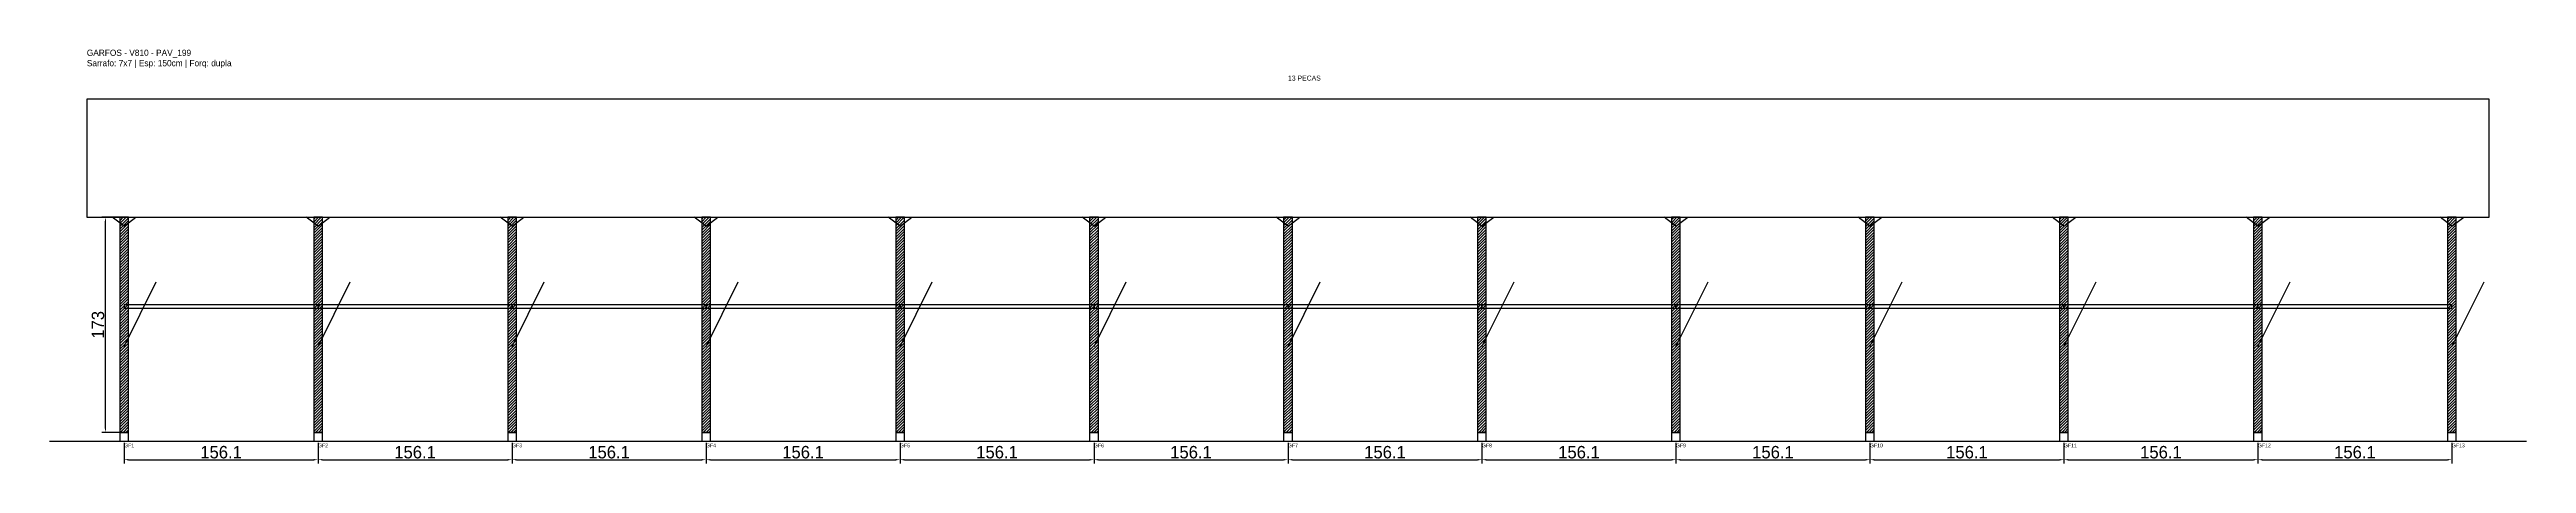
# Model space of a CAD drawing. Header units: metres. Extents: x -30 to 1963, y -25 to 308.
import ezdxf

# ---------------------------------------------------------------- set-up
doc = ezdxf.new("R2010")
doc.units = ezdxf.units.M
for name, color, linetype in [('BARRA_ANCORAGEM', 1, 'Continuous'), ('COTA', 241, 'Continuous'), ('GARFOS OK', 3, 'Continuous'), ('NOME DA VIGA', 6, 'Continuous'), ('SARR_7x7', 40, 'Continuous'), ('TIRAS REESCORAMENTO', 252, 'Continuous'), ('VIGAS', 3, 'Continuous')]:
    doc.layers.add(name, color=color, linetype=linetype)
doc.dimstyles.new('EZ DXF', dxfattribs={"dimtxt": 10, "dimasz": 3.5, "dimexe": 3, "dimexo": 1.5, "dimgap": 1, "dimtad": 1, "dimdec": 1, "dimdsep": 46, "dimcen": 2.5, "dimazin": 3, "dimtfac": 1, "dimtmove": 0, "dimatfit": 3})

msp = doc.modelspace()

# ---------------------------------------------------------------- hatches: boundary and pattern name
at = {"layer": 'COTA'}
h = msp.add_hatch(dxfattribs=at)
h.set_pattern_fill('ANSI31', scale=0.5)
h.paths.add_polyline_path([(26.5, 0), (33.5, 0), (33.5, 173), (26.5, 173)])
h = msp.add_hatch(dxfattribs=at)
h.set_pattern_fill('ANSI31', scale=0.5)
h.paths.add_polyline_path([(182.62, 0), (189.62, 0), (189.62, 173), (182.62, 173)])
h = msp.add_hatch(dxfattribs=at)
h.set_pattern_fill('ANSI31', scale=0.5)
h.paths.add_polyline_path([(338.75, 0), (345.75, 0), (345.75, 173), (338.75, 173)])
h = msp.add_hatch(dxfattribs=at)
h.set_pattern_fill('ANSI31', scale=0.5)
h.paths.add_polyline_path([(494.87, 0), (501.87, 0), (501.87, 173), (494.87, 173)])
h = msp.add_hatch(dxfattribs=at)
h.set_pattern_fill('ANSI31', scale=0.5)
h.paths.add_polyline_path([(651, 0), (658, 0), (658, 173), (651, 173)])
h = msp.add_hatch(dxfattribs=at)
h.set_pattern_fill('ANSI31', scale=0.5)
h.paths.add_polyline_path([(807.12, 0), (814.12, 0), (814.12, 173), (807.12, 173)])
h = msp.add_hatch(dxfattribs=at)
h.set_pattern_fill('ANSI31', scale=0.5)
h.paths.add_polyline_path([(963.25, 0), (970.25, 0), (970.25, 173), (963.25, 173)])
h = msp.add_hatch(dxfattribs=at)
h.set_pattern_fill('ANSI31', scale=0.5)
h.paths.add_polyline_path([(1119.37, 0), (1126.37, 0), (1126.37, 173), (1119.37, 173)])
h = msp.add_hatch(dxfattribs=at)
h.set_pattern_fill('ANSI31', scale=0.5)
h.paths.add_polyline_path([(1275.5, 0), (1282.5, 0), (1282.5, 173), (1275.5, 173)])
h = msp.add_hatch(dxfattribs=at)
h.set_pattern_fill('ANSI31', scale=0.5)
h.paths.add_polyline_path([(1431.62, 0), (1438.62, 0), (1438.62, 173), (1431.62, 173)])
h = msp.add_hatch(dxfattribs=at)
h.set_pattern_fill('ANSI31', scale=0.5)
h.paths.add_polyline_path([(1587.75, 0), (1594.75, 0), (1594.75, 173), (1587.75, 173)])
h = msp.add_hatch(dxfattribs=at)
h.set_pattern_fill('ANSI31', scale=0.5)
h.paths.add_polyline_path([(1743.87, 0), (1750.87, 0), (1750.87, 173), (1743.87, 173)])
h = msp.add_hatch(dxfattribs=at)
h.set_pattern_fill('ANSI31', scale=0.5)
h.paths.add_polyline_path([(1900, 0), (1907, 0), (1907, 173), (1900, 173)])

# ---------------------------------------------------------------- linework, layer by layer
at = {"layer": 'BARRA_ANCORAGEM'}
for p, q in [((30, 69.2), (55.95, 121.1)), ((186.12, 69.2), (212.07, 121.1)), ((342.25, 69.2), (368.2, 121.1)), ((498.37, 69.2), (524.32, 121.1)), ((654.5, 69.2), (680.45, 121.1)), ((810.62, 69.2), (836.57, 121.1)), ((966.75, 69.2), (992.7, 121.1)), ((1122.87, 69.2), (1148.82, 121.1)), ((1279, 69.2), (1304.95, 121.1)), ((1435.12, 69.2), (1461.07, 121.1)), ((1591.25, 69.2), (1617.2, 121.1)), ((1747.37, 69.2), (1773.32, 121.1)), ((1903.5, 69.2), (1929.45, 121.1))]:
    msp.add_line(p, q, dxfattribs=at)
at = {"layer": 'GARFOS OK'}
for p, q in [((30, 166), (20.5, 173)), ((20.5, 173), (39.5, 173)), ((30, 166), (39.5, 173)), ((186.12, 166), (176.62, 173)), ((176.62, 173), (195.62, 173)), ((186.12, 166), (195.62, 173)), ((342.25, 166), (332.75, 173)), ((332.75, 173), (351.75, 173)), ((342.25, 166), (351.75, 173)), ((498.37, 166), (488.87, 173)), ((488.87, 173), (507.87, 173)), ((498.37, 166), (507.87, 173)), ((654.5, 166), (645, 173)), ((645, 173), (664, 173)), ((654.5, 166), (664, 173)), ((810.62, 166), (801.12, 173)), ((801.12, 173), (820.12, 173)), ((810.62, 166), (820.12, 173)), ((966.75, 166), (957.25, 173)), ((957.25, 173), (976.25, 173)), ((966.75, 166), (976.25, 173)), ((1122.87, 166), (1113.37, 173)), ((1113.37, 173), (1132.37, 173)), ((1122.87, 166), (1132.37, 173)), ((1279, 166), (1269.5, 173)), ((1269.5, 173), (1288.5, 173)), ((1279, 166), (1288.5, 173)), ((1435.12, 166), (1425.62, 173)), ((1425.62, 173), (1444.62, 173)), ((1435.12, 166), (1444.62, 173)), ((1591.25, 166), (1581.75, 173)), ((1581.75, 173), (1600.75, 173)), ((1591.25, 166), (1600.75, 173)), ((1747.37, 166), (1737.87, 173)), ((1737.87, 173), (1756.87, 173)), ((1747.37, 166), (1756.87, 173)), ((1903.5, 166), (1894, 173)), ((1894, 173), (1913, 173)), ((1903.5, 166), (1913, 173))]:
    msp.add_line(p, q, dxfattribs=at)
at = {"layer": 'GARFOS OK', "linetype": 'CONTINUOUS'}
msp.add_line((-30, -7), (1963.5, -7), dxfattribs=at)
at = {"layer": 'GARFOS OK'}
for points in [[(26.5, 0), (33.5, 0), (33.5, 173), (26.5, 173), (26.5, 0)], [(182.62, 0), (189.62, 0), (189.62, 173), (182.62, 173), (182.62, 0)], [(338.75, 0), (345.75, 0), (345.75, 173), (338.75, 173), (338.75, 0)], [(494.87, 0), (501.87, 0), (501.87, 173), (494.87, 173), (494.87, 0)], [(651, 0), (658, 0), (658, 173), (651, 173), (651, 0)], [(807.12, 0), (814.12, 0), (814.12, 173), (807.12, 173), (807.12, 0)], [(963.25, 0), (970.25, 0), (970.25, 173), (963.25, 173), (963.25, 0)], [(1119.37, 0), (1126.37, 0), (1126.37, 173), (1119.37, 173), (1119.37, 0)], [(1275.5, 0), (1282.5, 0), (1282.5, 173), (1275.5, 173), (1275.5, 0)], [(1431.62, 0), (1438.62, 0), (1438.62, 173), (1431.62, 173), (1431.62, 0)], [(1587.75, 0), (1594.75, 0), (1594.75, 173), (1587.75, 173), (1587.75, 0)], [(1743.87, 0), (1750.87, 0), (1750.87, 173), (1743.87, 173), (1743.87, 0)], [(1900, 0), (1907, 0), (1907, 173), (1900, 173), (1900, 0)]]:
    msp.add_lwpolyline(points, dxfattribs=at)
at = {"layer": 'SARR_7x7'}
for points in [[(26.5, -7), (33.5, -7), (33.5, 0), (26.5, 0), (26.5, -7)], [(182.62, -7), (189.62, -7), (189.62, 0), (182.62, 0), (182.62, -7)], [(338.75, -7), (345.75, -7), (345.75, 0), (338.75, 0), (338.75, -7)], [(494.87, -7), (501.87, -7), (501.87, 0), (494.87, 0), (494.87, -7)], [(651, -7), (658, -7), (658, 0), (651, 0), (651, -7)], [(807.12, -7), (814.12, -7), (814.12, 0), (807.12, 0), (807.12, -7)], [(963.25, -7), (970.25, -7), (970.25, 0), (963.25, 0), (963.25, -7)], [(1119.37, -7), (1126.37, -7), (1126.37, 0), (1119.37, 0), (1119.37, -7)], [(1275.5, -7), (1282.5, -7), (1282.5, 0), (1275.5, 0), (1275.5, -7)], [(1431.62, -7), (1438.62, -7), (1438.62, 0), (1431.62, 0), (1431.62, -7)], [(1587.75, -7), (1594.75, -7), (1594.75, 0), (1587.75, 0), (1587.75, -7)], [(1743.87, -7), (1750.87, -7), (1750.87, 0), (1743.87, 0), (1743.87, -7)], [(1900, -7), (1907, -7), (1907, 0), (1900, 0), (1900, -7)]]:
    msp.add_lwpolyline(points, dxfattribs=at)
at = {"layer": 'TIRAS REESCORAMENTO'}
for points in [[(30, 100), (186.12, 100), (186.12, 102.5), (30, 102.5), (30, 100)], [(186.12, 100), (342.25, 100), (342.25, 102.5), (186.12, 102.5), (186.12, 100)], [(342.25, 100), (498.37, 100), (498.37, 102.5), (342.25, 102.5), (342.25, 100)], [(498.37, 100), (654.5, 100), (654.5, 102.5), (498.37, 102.5), (498.37, 100)], [(654.5, 100), (810.62, 100), (810.62, 102.5), (654.5, 102.5), (654.5, 100)], [(810.62, 100), (966.75, 100), (966.75, 102.5), (810.62, 102.5), (810.62, 100)], [(966.75, 100), (1122.87, 100), (1122.87, 102.5), (966.75, 102.5), (966.75, 100)], [(1122.87, 100), (1279, 100), (1279, 102.5), (1122.87, 102.5), (1122.87, 100)], [(1279, 100), (1435.12, 100), (1435.12, 102.5), (1279, 102.5), (1279, 100)], [(1435.12, 100), (1591.25, 100), (1591.25, 102.5), (1435.12, 102.5), (1435.12, 100)], [(1591.25, 100), (1747.37, 100), (1747.37, 102.5), (1591.25, 102.5), (1591.25, 100)], [(1747.37, 100), (1903.5, 100), (1903.5, 102.5), (1747.37, 102.5), (1747.37, 100)]]:
    msp.add_lwpolyline(points, dxfattribs=at)
at = {"layer": 'VIGAS'}
msp.add_lwpolyline([(0, 173), (1933.5, 173), (1933.5, 268), (0, 268), (0, 173)], dxfattribs=at)

# ---------------------------------------------------------------- texts
at = {"layer": 'NOME DA VIGA'}
for s, height, p in [('13 PECAS', 4, (966.75, 283)), ('GF1', 3, (30, -12)), ('GF2', 3, (186.12, -12)), ('GF3', 3, (342.25, -12)), ('GF4', 3, (498.37, -12)), ('GF5', 3, (654.5, -12)), ('GF6', 3, (810.62, -12)), ('GF7', 3, (966.75, -12)), ('GF8', 3, (1122.87, -12)), ('GF9', 3, (1279, -12)), ('GF10', 3, (1435.12, -12)), ('GF11', 3, (1591.25, -12)), ('GF12', 3, (1747.37, -12)), ('GF13', 3, (1903.5, -12))]:
    msp.add_text(s, height=height, dxfattribs=at).set_placement(p)
at = {"layer": 'NOME DA VIGA', "insert": (0, 293), "char_height": 5, "attachment_point": 7}
msp.add_mtext('GARFOS - V810 - PAV_199\\PSarrafo: 7x7 | Esp: 150cm | Forq: dupla', dxfattribs=at)

# ---------------------------------------------------------------- dimensions: what is measured, and where the dimension line sits
at = {"layer": 'COTA'}
msp.add_linear_dim(base=(15, 0), p1=(30, 0), p2=(30, 173), angle=90, dimstyle='EZ DXF', dxfattribs=at).render()
for base, p1, p2 in [((30, -22), (30, -7), (186.12, -7)), ((186.12, -22), (186.12, -7), (342.25, -7)), ((342.25, -22), (342.25, -7), (498.37, -7)), ((498.37, -22), (498.37, -7), (654.5, -7)), ((654.5, -22), (654.5, -7), (810.62, -7)), ((810.62, -22), (810.62, -7), (966.75, -7)), ((966.75, -22), (966.75, -7), (1122.87, -7)), ((1122.87, -22), (1122.87, -7), (1279, -7)), ((1279, -22), (1279, -7), (1435.12, -7)), ((1435.12, -22), (1435.12, -7), (1591.25, -7)), ((1591.25, -22), (1591.25, -7), (1747.37, -7)), ((1747.37, -22), (1747.37, -7), (1903.5, -7))]:
    msp.add_linear_dim(base=base, p1=p1, p2=p2, dimstyle='EZ DXF', dxfattribs=at).render()

doc.saveas('drawing.dxf')
